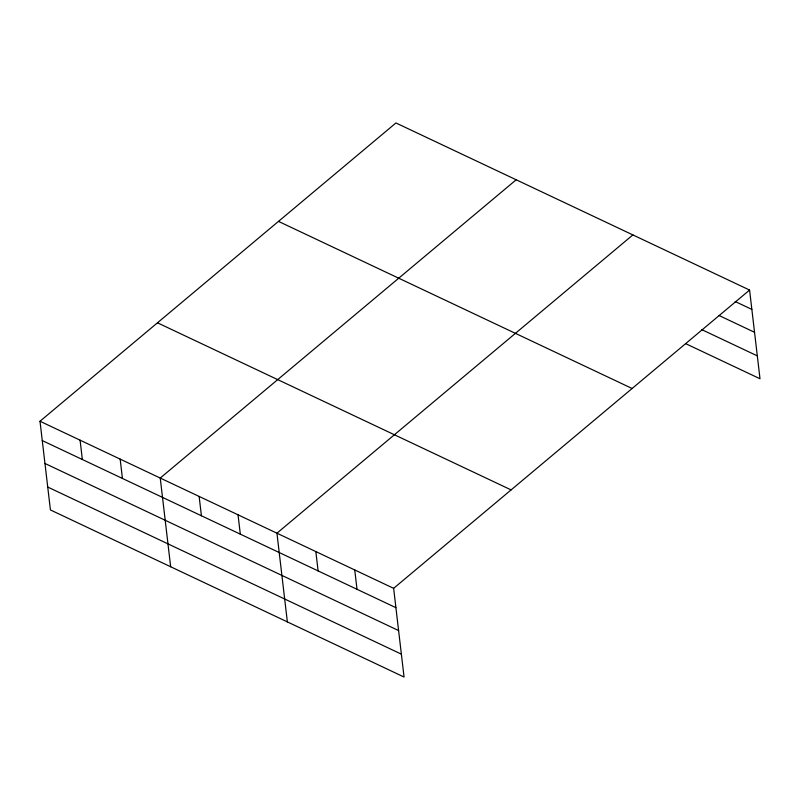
<?xml version="1.0" encoding="UTF-8"?>
<svg xmlns="http://www.w3.org/2000/svg" width="800" height="800" viewBox="0 0 800 800"><rect width="100%" height="100%" fill="white"/><g stroke="black" fill="none" stroke-linecap="round" stroke-linejoin="round"><path stroke-width="1.2" d="M749.58 290.06L393.64 588.33L404.06 677.04L50.42 509.94L40 421.24L395.94 122.96L749.58 290.06L760 378.76L685.53 343.58M516.18 179.78L160.24 478.05L170.66 566.75M632.88 234.92L276.94 533.19L287.36 621.9M735.18 301.52L751.85 309.4M718.97 315.48L754.54 332.29M701.74 329.62L757.31 355.87M278.48 221.39L632.12 388.49M157.46 322.8L511.1 489.9M40 421.24L393.64 588.33M42.27 440.57L395.91 607.67M44.96 463.46L398.6 630.56M47.73 487.05L401.37 654.15M354.74 569.95L357.01 589.29M315.84 551.57L318.11 570.91M238.04 514.81L240.31 534.15M199.14 496.43L201.41 515.77M120.16 459.11L122.43 478.45M80.08 440.17L82.35 459.51"/></g></svg>
